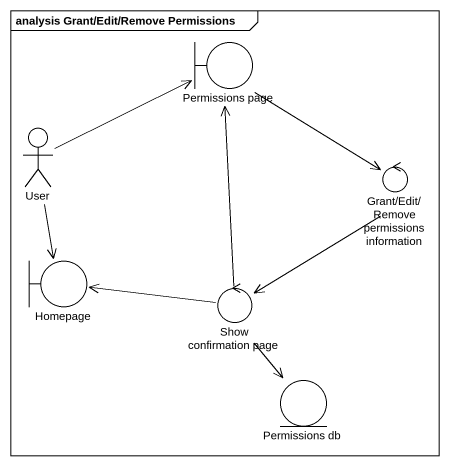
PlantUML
@startuml
mainframe analysis Grant/Edit/Remove Permissions
boundary "Permissions page" as Permissions_page
actor User
control "Grant/Edit/Remove permissions information" as Grant_Edit_Remove
boundary Homepage
control "Show confirmation page" as Show_confirmation_page
entity "Permissions db" as Permissions_db
Permissions_page --> Grant_Edit_Remove
User -right-> Permissions_page
User --> Homepage
Grant_Edit_Remove --> Show_confirmation_page
Show_confirmation_page -up-> Permissions_page
Show_confirmation_page -left-> Homepage
Show_confirmation_page --> Permissions_db
@enduml
